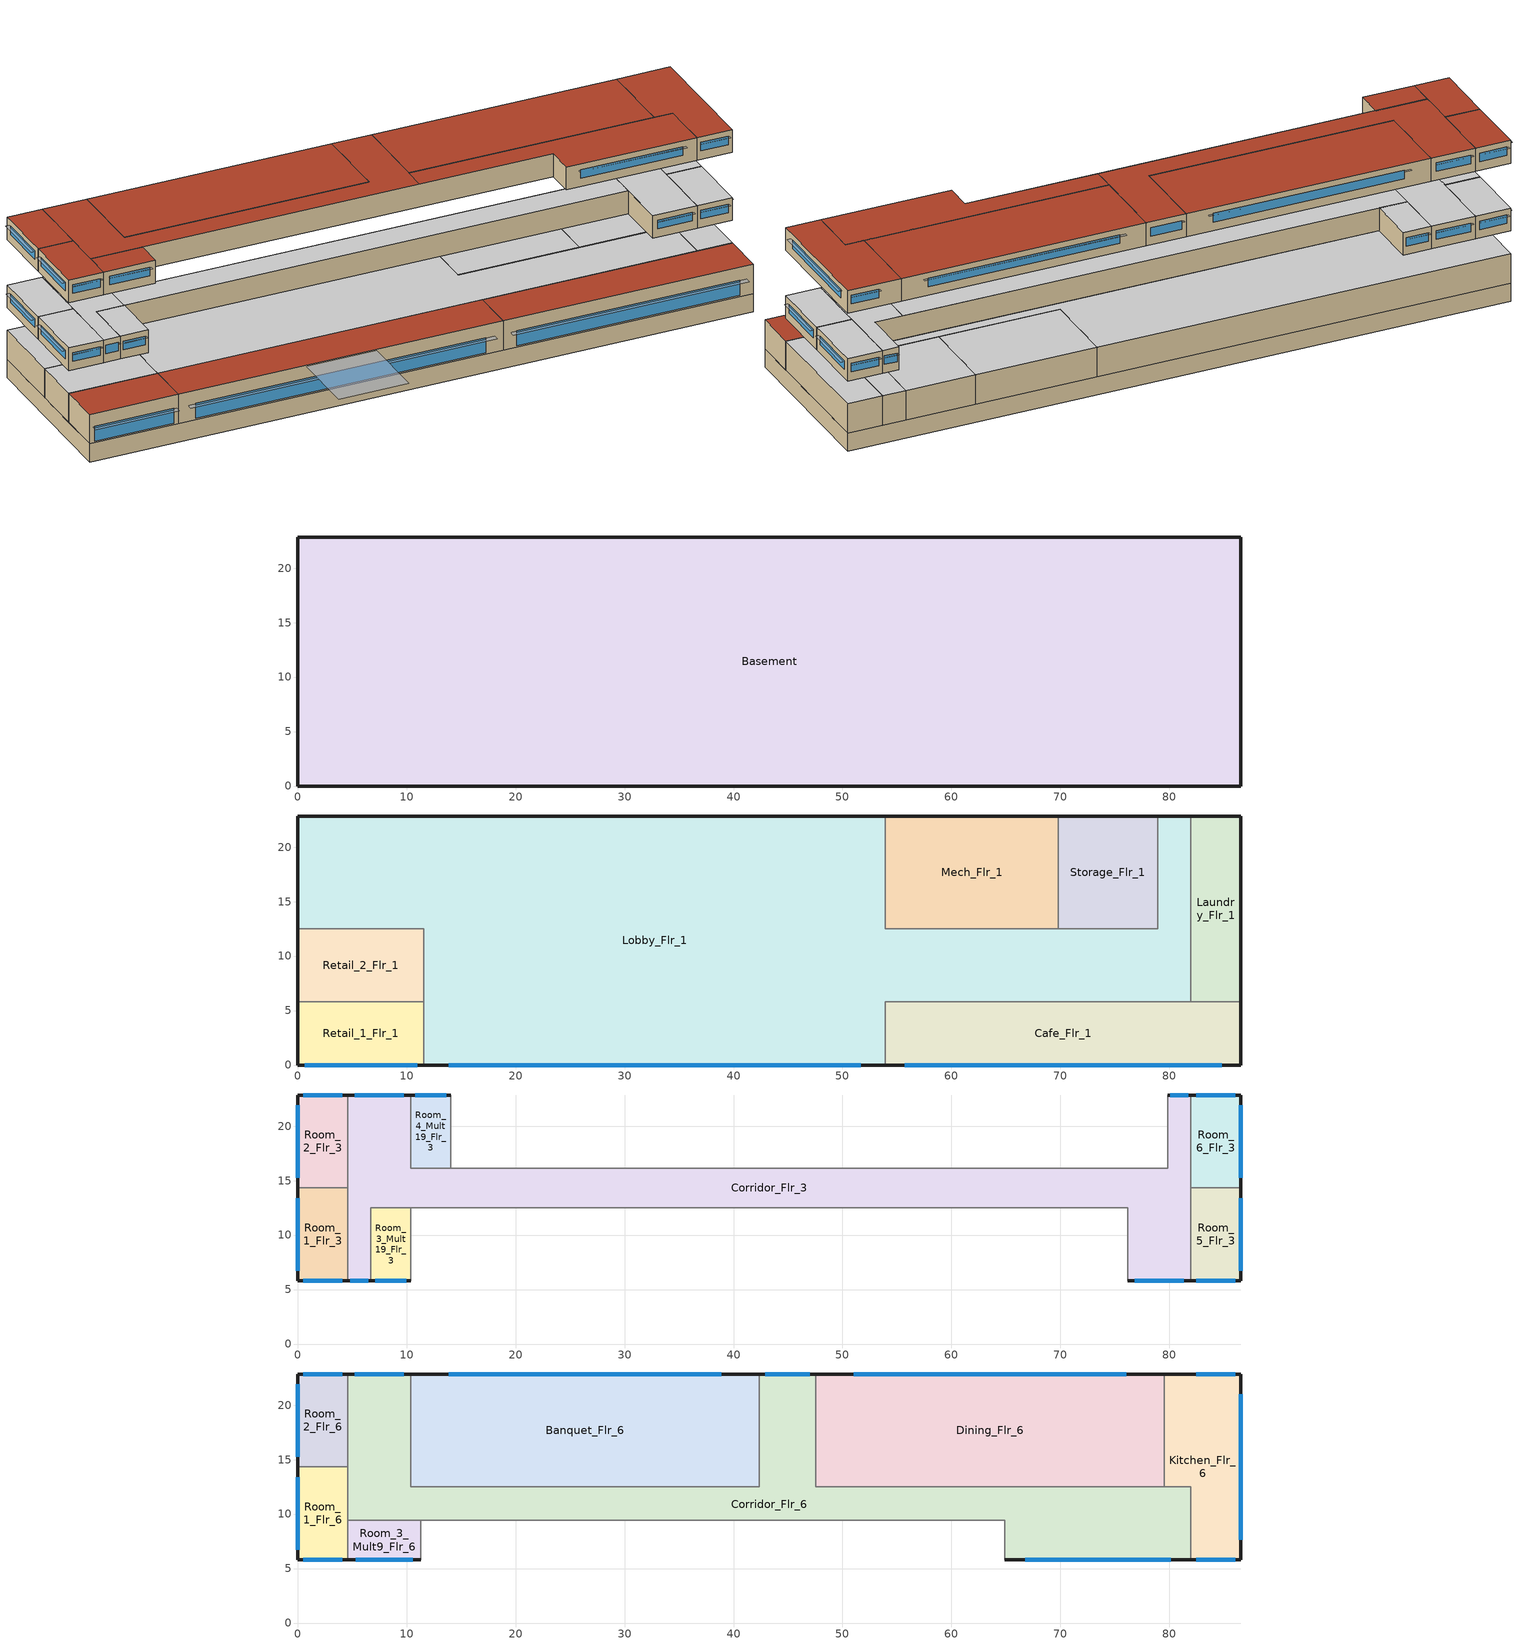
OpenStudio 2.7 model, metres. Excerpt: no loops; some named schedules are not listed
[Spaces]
Basement
 floor ground: 86.56,22.86 86.56,0 0,0 0,22.86 z-2.44
 wall ground: 86.56,22.86 0,22.86 0,0 86.56,0 86.56,22.86 z-2.44:0
Retail_1_Flr_1
 floor to Basement: 11.58,5.79 11.58,0 0,0 0,5.79 z0
 wall outside: 0,5.79 0,0 11.58,0 z0:3.96
 wall to Retail_2_Flr_1: 11.58,5.79 0,5.79 z0:3.96
 wall to Lobby_Flr_1: 11.58,0 11.58,5.79 z0:3.96
 window (Window U-0.914351489335 and Window SHGC 0.628176416274): 0.62,0 10.96,0 z0.21:2.23
 roof outside: 11.58,0 11.58,5.79 0,5.79 0,0 z3.96
Lobby_Flr_1
 floor to Basement: 81.99,22.86 81.99,5.79 53.95,5.79 53.95,12.5 78.94,12.5 78.94,22.86 z0; 53.95,22.86 53.95,0 11.58,0 11.58,12.5 0,12.5 0,22.86 z0
 wall outside: 81.99,22.86 78.94,22.86 / 53.95,22.86 0,22.86 0,12.5 / 11.58,0 53.95,0 z0:3.96
 wall to Storage_Flr_1: 78.94,22.86 78.94,12.5 69.8,12.5 z0:3.96
 wall to Cafe_Flr_1: 53.95,0 53.95,5.79 81.99,5.79 z0:3.96
 wall to Retail_2_Flr_1: 0,12.5 11.58,12.5 11.58,5.79 z0:3.96
 wall to Mech_Flr_1: 69.8,12.5 53.95,12.5 53.95,22.86 z0:3.96
 wall to Laundry_Flr_1: 81.99,5.79 81.99,22.86 z0:3.96
 window (Window U-0.914351489335 and Window SHGC 0.628176416274): 13.87,0 51.67,0 z0.21:2.23
 ceiling adiabatic (Floor Adiabatic construction): 81.99,5.79 81.99,22.86 78.94,22.86 78.94,12.5 53.95,12.5 53.95,22.86 0,22.86 0,12.5 11.58,12.5 11.58,5.79 z3.96
 roof outside: 53.95,0 53.95,5.79 11.58,5.79 11.58,0 z3.96
Cafe_Flr_1
 floor to Basement: 86.56,5.79 86.56,0 53.95,0 53.95,5.79 z0
 wall outside: 53.95,0 86.56,0 86.56,5.79 z0:3.96
 wall to Laundry_Flr_1: 86.56,5.79 81.99,5.79 z0:3.96
 window (Window U-0.914351489335 and Window SHGC 0.628176416274): 55.71,0 84.8,0 z0.21:2.23
 roof outside: 86.56,0 86.56,5.79 53.95,5.79 53.95,0 z3.96
Mech_Flr_1
 floor to Basement: 69.8,22.86 69.8,12.5 53.95,12.5 53.95,22.86 z0
 wall outside: 69.8,22.86 53.95,22.86 z0:3.96
 wall to Storage_Flr_1: 69.8,12.5 69.8,22.86 z0:3.96
 ceiling adiabatic (Floor Adiabatic construction): 69.8,12.5 69.8,22.86 53.95,22.86 53.95,12.5 z3.96
Storage_Flr_1
 floor to Basement: 78.94,22.86 78.94,12.5 69.8,12.5 69.8,22.86 z0
 wall outside: 78.94,22.86 69.8,22.86 z0:3.96
 ceiling adiabatic (Floor Adiabatic construction): 78.94,12.5 78.94,22.86 69.8,22.86 69.8,12.5 z3.96
Retail_2_Flr_1
 floor to Basement: 11.58,12.5 11.58,5.79 0,5.79 0,12.5 z0
 wall outside: 0,12.5 0,5.79 z0:3.96
 ceiling adiabatic (Floor Adiabatic construction): 11.58,5.79 11.58,12.5 0,12.5 0,5.79 z3.96
Laundry_Flr_1
 floor to Basement: 86.56,22.86 86.56,5.79 81.99,5.79 81.99,22.86 z0
 wall outside: 86.56,5.79 86.56,22.86 81.99,22.86 z0:3.96
 ceiling adiabatic (Floor Adiabatic construction): 86.56,5.79 86.56,22.86 81.99,22.86 81.99,5.79 z3.96
Room_4_Mult19_Flr_3
 floor adiabatic (Floor Adiabatic construction): 14.02,22.86 14.02,16.15 10.36,16.15 10.36,22.86 z7.01
 wall outside: 14.02,22.86 10.36,22.86 z7.01:10.06
 wall adiabatic (Wall Adiabatic construction): 10.36,22.86 10.36,16.15 14.02,16.15 14.02,22.86 z7.01:10.06
 window (Window U-0.914351489335 and Window SHGC 0.628176416274): 13.62,22.86 10.76,22.86 z8.15:9.3
 ceiling adiabatic (Floor Adiabatic construction): 14.02,16.15 14.02,22.86 10.36,22.86 10.36,16.15 z10.06
Room_2_Flr_3
 floor adiabatic (Floor Adiabatic construction): 4.57,22.86 4.57,14.33 0,14.33 0,22.86 z7.01
 wall outside: 4.57,22.86 0,22.86 0,14.33 z7.01:10.06
 wall to Room_1_Flr_3: 0,14.33 4.57,14.33 z7.01:10.06
 wall to Corridor_Flr_3: 4.57,14.33 4.57,22.86 z7.01:10.06
 window (Window U-0.914351489335 and Window SHGC 0.628176416274): 0,21.92 0,15.26 / 4.07,22.86 0.5,22.86 z8.15:9.3
 ceiling adiabatic (Floor Adiabatic construction): 4.57,14.33 4.57,22.86 0,22.86 0,14.33 z10.06
Corridor_Flr_3
 floor adiabatic (Floor Adiabatic construction): 81.99,22.86 81.99,5.79 76.2,5.79 76.2,16.15 79.86,16.15 79.86,22.86 z7.01; 10.36,22.86 10.36,12.5 6.71,12.5 6.71,5.79 4.57,5.79 4.57,22.86 z7.01; 76.2,16.15 76.2,12.5 10.36,12.5 10.36,16.15 z7.01
 wall outside: 4.57,5.79 6.71,5.79 / 81.99,22.86 79.86,22.86 / 76.2,5.79 81.99,5.79 / 10.36,22.86 4.57,22.86 z7.01:10.06
 wall adiabatic (Wall Adiabatic construction): 79.86,22.86 79.86,16.15 10.36,16.15 10.36,22.86 / 6.71,5.79 6.71,12.5 76.2,12.5 76.2,5.79 z7.01:10.06
 wall to Room_1_Flr_3: 4.57,14.33 4.57,5.79 z7.01:10.06
 wall to Room_5_Flr_3: 81.99,5.79 81.99,14.33 z7.01:10.06
 wall to Room_6_Flr_3: 81.99,14.33 81.99,22.86 z7.01:10.06
 window (Window U-0.914351489335 and Window SHGC 0.628176416274): 4.81,5.79 6.47,5.79 / 76.84,5.79 81.36,5.79 / 9.73,22.86 5.21,22.86 / 81.76,22.86 80.09,22.86 z8.15:9.3
 ceiling adiabatic (Floor Adiabatic construction): 6.71,5.79 6.71,12.5 10.36,12.5 10.36,22.86 4.57,22.86 4.57,5.79 z10.06; 81.99,5.79 81.99,22.86 79.86,22.86 79.86,16.15 76.2,16.15 76.2,5.79 z10.06; 76.2,12.5 76.2,16.15 10.36,16.15 10.36,12.5 z10.06
Room_3_Mult19_Flr_3
 floor adiabatic (Floor Adiabatic construction): 10.36,12.5 10.36,5.79 6.71,5.79 6.71,12.5 z7.01
 wall outside: 6.71,5.79 10.36,5.79 z7.01:10.06
 wall adiabatic (Wall Adiabatic construction): 10.36,5.79 10.36,12.5 6.71,12.5 6.71,5.79 z7.01:10.06
 window (Window U-0.914351489335 and Window SHGC 0.628176416274): 7.11,5.79 9.96,5.79 z8.15:9.3
 ceiling adiabatic (Floor Adiabatic construction): 10.36,5.79 10.36,12.5 6.71,12.5 6.71,5.79 z10.06
Room_6_Flr_3
 floor adiabatic (Floor Adiabatic construction): 86.56,22.86 86.56,14.33 81.99,14.33 81.99,22.86 z7.01
 wall outside: 86.56,14.33 86.56,22.86 81.99,22.86 z7.01:10.06
 wall to Room_5_Flr_3: 81.99,14.33 86.56,14.33 z7.01:10.06
 window (Window U-0.914351489335 and Window SHGC 0.628176416274): 86.06,22.86 82.49,22.86 / 86.56,15.26 86.56,21.92 z8.15:9.3
 ceiling adiabatic (Floor Adiabatic construction): 86.56,14.33 86.56,22.86 81.99,22.86 81.99,14.33 z10.06
Room_5_Flr_3
 floor adiabatic (Floor Adiabatic construction): 86.56,14.33 86.56,5.79 81.99,5.79 81.99,14.33 z7.01
 wall outside: 81.99,5.79 86.56,5.79 86.56,14.33 z7.01:10.06
 window (Window U-0.914351489335 and Window SHGC 0.628176416274): 86.56,6.73 86.56,13.39 / 82.49,5.79 86.06,5.79 z8.15:9.3
 ceiling adiabatic (Floor Adiabatic construction): 86.56,5.79 86.56,14.33 81.99,14.33 81.99,5.79 z10.06
Room_1_Flr_3
 floor adiabatic (Floor Adiabatic construction): 4.57,14.33 4.57,5.79 0,5.79 0,14.33 z7.01
 wall outside: 0,14.33 0,5.79 4.57,5.79 z7.01:10.06
 window (Window U-0.914351489335 and Window SHGC 0.628176416274): 0,13.39 0,6.73 / 0.5,5.79 4.07,5.79 z8.15:9.3
 ceiling adiabatic (Floor Adiabatic construction): 4.57,5.79 4.57,14.33 0,14.33 0,5.79 z10.06
Room_2_Flr_6
 floor adiabatic (Floor Adiabatic construction): 4.57,22.86 4.57,14.33 0,14.33 0,22.86 z16.15
 wall outside: 4.57,22.86 0,22.86 0,14.33 z16.15:19.2
 wall adiabatic (Wall Adiabatic construction): 4.57,14.33 4.57,22.86 z16.15:19.2
 wall to Room_1_Flr_6: 0,14.33 4.57,14.33 z16.15:19.2
 window (Window U-0.914351489335 and Window SHGC 0.628176416274): 4.07,22.86 0.5,22.86 / 0,21.92 0,15.26 z17.3:18.45
 roof outside: 4.57,14.33 4.57,22.86 0,22.86 0,14.33 z19.2
Kitchen_Flr_6
 floor adiabatic (Floor Adiabatic construction): 86.56,22.86 86.56,5.79 81.99,5.79 81.99,12.5 79.55,12.5 79.55,22.86 z16.15
 wall outside: 81.99,5.79 86.56,5.79 86.56,22.86 79.55,22.86 z16.15:19.2
 wall to Dining_Flr_6: 79.55,22.86 79.55,12.5 z16.15:19.2
 wall to Corridor_Flr_6: 81.99,12.5 81.99,5.79 z16.15:19.2
 wall adiabatic (Wall Adiabatic construction): 79.55,12.5 81.99,12.5 z16.15:19.2
 window (Window U-0.914351489335 and Window SHGC 0.628176416274): 86.06,22.86 82.49,22.86 / 86.56,7.66 86.56,20.99 / 82.49,5.79 86.06,5.79 z17.3:18.45
 roof outside: 86.56,5.79 86.56,22.86 79.55,22.86 79.55,12.5 81.99,12.5 81.99,5.79 z19.2
Corridor_Flr_6
 floor adiabatic (Floor Adiabatic construction): 47.55,22.86 47.55,12.5 81.99,12.5 81.99,5.79 64.92,5.79 64.92,9.45 4.57,9.45 4.57,22.86 10.36,22.86 10.36,12.5 42.37,12.5 42.37,22.86 z16.15
 wall outside: 64.92,5.79 81.99,5.79 / 47.55,22.86 42.37,22.86 / 10.36,22.86 4.57,22.86 z16.15:19.2
 wall to Dining_Flr_6: 47.55,12.5 47.55,22.86 z16.15:19.2
 wall adiabatic (Wall Adiabatic construction): 4.57,22.86 4.57,9.45 64.92,9.45 64.92,5.79 / 81.99,12.5 47.55,12.5 z16.15:19.2
 wall to Banquet_Flr_6: 42.37,22.86 42.37,12.5 10.36,12.5 10.36,22.86 z16.15:19.2
 window (Window U-0.914351489335 and Window SHGC 0.628176416274): 66.79,5.79 80.12,5.79 / 46.98,22.86 42.94,22.86 / 9.73,22.86 5.21,22.86 z17.3:18.45
 roof outside: 47.55,9.45 47.55,22.86 42.37,22.86 42.37,12.5 10.36,12.5 10.36,22.86 4.57,22.86 4.57,9.45 z19.2; 81.99,5.79 81.99,12.5 47.55,12.5 47.55,9.45 64.92,9.45 64.92,5.79 z19.2
Banquet_Flr_6
 floor adiabatic (Floor Adiabatic construction): 42.37,22.86 42.37,12.5 10.36,12.5 10.36,22.86 z16.15
 wall outside: 42.37,22.86 10.36,22.86 z16.15:19.2
 window (Window U-0.914351489335 and Window SHGC 0.628176416274): 38.86,22.86 13.87,22.86 z17.3:18.45
 roof outside: 42.37,12.5 42.37,22.86 10.36,22.86 10.36,12.5 z19.2
Dining_Flr_6
 floor adiabatic (Floor Adiabatic construction): 79.55,22.86 79.55,12.5 47.55,12.5 47.55,22.86 z16.15
 wall outside: 79.55,22.86 47.55,22.86 z16.15:19.2
 wall adiabatic (Wall Adiabatic construction): 47.55,12.5 79.55,12.5 z16.15:19.2
 window (Window U-0.914351489335 and Window SHGC 0.628176416274): 76.04,22.86 51.06,22.86 z17.3:18.45
 roof outside: 79.55,12.5 79.55,22.86 47.55,22.86 47.55,12.5 z19.2
Room_3_Mult9_Flr_6
 floor adiabatic (Floor Adiabatic construction): 11.28,9.45 11.28,5.79 4.57,5.79 4.57,9.45 z16.15
 wall outside: 4.57,5.79 11.28,5.79 z16.15:19.2
 wall adiabatic (Wall Adiabatic construction): 11.28,5.79 11.28,9.45 4.57,9.45 4.57,5.79 z16.15:19.2
 window (Window U-0.914351489335 and Window SHGC 0.628176416274): 5.31,5.79 10.54,5.79 z17.3:18.45
 roof outside: 11.28,5.79 11.28,9.45 4.57,9.45 4.57,5.79 z19.2
Room_1_Flr_6
 floor adiabatic (Floor Adiabatic construction): 4.57,14.33 4.57,5.79 0,5.79 0,14.33 z16.15
 wall outside: 0,14.33 0,5.79 4.57,5.79 z16.15:19.2
 wall adiabatic (Wall Adiabatic construction): 4.57,5.79 4.57,14.33 z16.15:19.2
 window (Window U-0.914351489335 and Window SHGC 0.628176416274): 0.5,5.79 4.07,5.79 / 0,13.39 0,6.73 z17.3:18.45
 roof outside: 4.57,5.79 4.57,14.33 0,14.33 0,5.79 z19.2
shading: 37.34,-9.14 37.34,0 28.19,0 28.19,-9.14 z3.96; 10.68,22.86 13.7,22.86 13.7,23.37 10.68,23.37 z9.33; 0,6.54 0,13.58 -0.51,13.58 -0.51,6.54 z18.48; 0.4,22.86 4.17,22.86 4.17,23.37 0.4,23.37 z9.33; 86.16,5.79 82.39,5.79 82.39,5.28 86.16,5.28 z18.48; 82.39,22.86 86.16,22.86 86.16,23.37 82.39,23.37 z9.33; 11.25,0 0.33,0 0.33,-0.89 11.25,-0.89 z2.29; 0,6.54 0,13.58 -0.51,13.58 -0.51,6.54 z9.33; 80.04,22.86 81.81,22.86 81.81,23.37 80.04,23.37 z9.33; 85.63,0 54.88,0 54.88,-0.89 85.63,-0.89 z2.29; 5.08,22.86 9.86,22.86 9.86,23.37 5.08,23.37 z9.33; 6.52,5.79 4.76,5.79 4.76,5.28 6.52,5.28 z9.33; 0,15.07 0,22.11 -0.51,22.11 -0.51,15.07 z9.33; 81.48,5.79 76.71,5.79 76.71,5.28 81.48,5.28 z9.33; 86.16,5.79 82.39,5.79 82.39,5.28 86.16,5.28 z9.33; 13.16,22.86 39.57,22.86 39.57,23.37 13.16,23.37 z18.48; 0.4,22.86 4.17,22.86 4.17,23.37 0.4,23.37 z18.48; 86.56,22.11 86.56,15.07 87.07,15.07 87.07,22.11 z9.33; 86.56,13.58 86.56,6.54 87.07,6.54 87.07,13.58 z9.33; 82.39,22.86 86.16,22.86 86.16,23.37 82.39,23.37 z18.48; 0,15.07 0,22.11 -0.51,22.11 -0.51,15.07 z18.48; 4.17,5.79 0.4,5.79 0.4,5.28 4.17,5.28 z9.33; 10.69,5.79 5.16,5.79 5.16,5.28 10.69,5.28 z18.48; 42.82,22.86 47.09,22.86 47.09,23.37 42.82,23.37 z18.48; 52.74,0 12.79,0 12.79,-0.89 52.74,-0.89 z2.29; 10.04,5.79 7.03,5.79 7.03,5.28 10.04,5.28 z9.33; 80.5,5.79 66.42,5.79 66.42,5.28 80.5,5.28 z18.48; 5.08,22.86 9.86,22.86 9.86,23.37 5.08,23.37 z18.48; 86.56,21.37 86.56,7.29 87.07,7.29 87.07,21.37 z18.48; 4.17,5.79 0.4,5.79 0.4,5.28 4.17,5.28 z18.48; 50.35,22.86 76.75,22.86 76.75,23.37 50.35,23.37 z18.48
[Site]
Miami Intl Ap_FL_USA: Latitude {deg}=25.82; Longitude {deg}=-80.3; Time Zone {hr}=-5; Elevation {m}=11; Terrain=City
[Building]
DOE Ref 1980-2004-LargeHotel-ASHRAE 169-2006-1A created: 2017-12-25 16:13:06 -0700: North Axis {deg}=0; Default Construction Set=DOE Ref 1980-2004 - LrgHotel - ASHRAE 169-2006-1A adj ext wall insulation adj roof insulation adj ext wall insulation adj roof insulation; Standards Building Type=LargeHotel
[Site:GroundTemperature:BuildingSurface]
22.509, 22.645, 22.781, 22.956, 23.052, 23.08, 23.116, 23.108, 23.133, 23.139, 23.077, 22.913
[Site:WaterMainsTemperature]
Calculation Method=Correlation; Annual Average Outdoor Air Temperature {C}=24.4917; Maximum Difference In Monthly Average Outdoor Air Temperatures {deltaC}=8.7
[SizingPeriod:DesignDay] Barometric Pressure {Pa}=101193; Sky Clearness=0; Rain Indicator=0; Snow Indicator=0; Day of Month=21; Daylight Saving Time Indicator=0; Humidity Indicating Type=Wetbulb; Dry-Bulb Temperature Range Modifier Type=DefaultMultipliers
Name | Maximum Dry-Bulb Temperature {C} | Daily Dry-Bulb Temperature Range {deltaC} | Humidity Indicating Conditions at Maximum Dry-Bulb | Wind Speed {m/s} | Wind Direction {deg} | Month | Day Type | Solar Model Indicator | ASHRAE Taub | ASHRAE Taud
Miami Intl Ap Ann Clg .4% Condns DB=>MWB | 33.2 | 6.7 | 25.3 | 4.5 | 140 | 7 | SummerDesignDay | ASHRAETau | 0.528 | 1.905
Miami Intl Ap Ann Htg 99.6% Condns DB | 8.7 | 0 | 8.7 | 3.8 | 340 | 1 | WinterDesignDay | ASHRAEClearSky
[ClimateZones]
Climate Zone Value 1=1A; Climate Zone Institution Name 2=CEC; Climate Zone Document Name 2=California Climate Zone Descriptions; Climate Zone Document Year 2=1995
[Material:NoMass] Thermal Absorptance=0.9; Solar Absorptance=0.7
Name | Roughness | Thermal Resistance {m2-K/W} | Visible Absorptance
CP02 CARPET PAD | VeryRough | 0.21648 | 0.8
Nonres_Floor_Insulation | MediumSmooth | 2.88292 | 0.7
Typical Insulation R-12.4 | Smooth | 2.18311 | 0.7
Typical Carpet Pad | Smooth | 0.21648 | 0.8
Typical Insulation | Smooth | 0.0282222 | 0.7
Typical Insulation R-12.4_R-value 18.87975939 (ft^2*h*R/Btu)_R-value 16.1441147937 (ft^2*h*R/Btu) | Smooth | 2.84314 | 0.7
Typical Insulation R-12.4_R-value 31.14318415 (ft^2*h*R/Btu)_R-value 22.2917404567 (ft^2*h*R/Btu) | Smooth | 3.9258 | 0.7
[Material]
Name | Roughness | Thickness {m} | Conductivity {W/m-K} | Density {kg/m3} | Specific Heat {J/kg-K} | Thermal Absorptance | Solar Absorptance | Visible Absorptance
100mm Normalweight concrete floor | MediumSmooth | 0.1016 | 2.31 | 2322 | 832
G01 13mm gypsum board | Smooth | 0.0127 | 0.16 | 800 | 1090 | 0.9 | 0.7 | 0.5
4 in. Normalweight Concrete Floor | MediumRough | 0.1016 | 2.31 | 2322 | 832 | 0.9 | 0.7 | 0.7
1IN Stucco | Smooth | 0.0253 | 0.6918 | 1858 | 837 | 0.9 | 0.7 | 0.92
8IN CONCRETE HW RefBldg | Rough | 0.2032 | 1.311 | 2240 | 836.8 | 0.9 | 0.7 | 0.7
1/2IN Gypsum | Smooth | 0.0127 | 0.16 | 784.9 | 830 | 0.9 | 0.4 | 0.4
Roof Membrane | VeryRough | 0.0095 | 0.16 | 1121.29 | 1460 | 0.9 | 0.77 | 0.7
Metal Roof Surface; F08 Metal surface | Smooth | 0.0008 | 45.28 | 7824 | 500 | 0.9 | 0.7 | 0.7
HW CONCRETE | Rough | 0.1016 | 1.31125 | 2240 | 837.36 | 0.9 | 0.7 | 0.7
8 in. Concrete Block Basement Wall | MediumRough | 0.2032 | 1.326 | 1842 | 912 | 0.9 | 0.7 | 0.7
G05 25mm wood | MediumSmooth | 0.0254 | 0.15 | 608 | 1630 | 0.9 | 0.5 | 0.5
Std Wood 6inch | MediumSmooth | 0.15 | 0.12 | 540 | 1210 | 0.9 | 0.7 | 0.7
[Construction]
Floor Adiabatic construction: CP02 CARPET PAD, 100mm Normalweight concrete floor, Nonres_Floor_Insulation
Wall Adiabatic construction; Typical Interior Wall: G01 13mm gypsum board, G01 13mm gypsum board
Typical Insulated Exterior Mass Floor: Typical Insulation R-12.4, 4 in. Normalweight Concrete Floor, Typical Carpet Pad
Typical Interior Floor: 100mm Normalweight concrete floor, CP02 CARPET PAD
Typical Interior Ceiling: CP02 CARPET PAD, 100mm Normalweight concrete floor
ext-slab-mass: HW CONCRETE, CP02 CARPET PAD
Typical Insulated Basement Mass Wall: 8 in. Concrete Block Basement Wall
U 1.22 SHGC 0.25 Simple Glazing Window: U 1.22 SHGC 0.25 Simple Glazing
Typical Insulated Metal Door: F08 Metal surface, Typical Insulation
Typical Overhead Door: Typical Insulation
Typical Interior Window: Clear 3mm
Typical Interior Door; Typical Interior Partition: G05 25mm wood
InteriorFurnishings: Std Wood 6inch
Typical Insulated Exterior Mass Wall adj ext wall insulation adj ext wall insulation: 1IN Stucco, 8IN CONCRETE HW RefBldg, Typical Insulation R-12.4_R-value 18.87975939 (ft^2*h*R/Btu)_R-value 16.1441147937 (ft^2*h*R/Btu), 1/2IN Gypsum
Typical IEAD Roof R-13.51 adj roof insulation adj roof insulation: Roof Membrane, Typical Insulation R-12.4_R-value 31.14318415 (ft^2*h*R/Btu)_R-value 22.2917404567 (ft^2*h*R/Btu), Metal Roof Surface
Window U-0.914351489335 and Window SHGC 0.628176416274: Simple Glazing Material U-0.914351489335 and SHGC 0.628176416274
[DefaultConstructionSet] Interior Partition Construction=Typical Interior Partition
Name | Default Exterior Surface Constructions | Default Interior Surface Constructions | Default Ground Contact Surface Constructions | Default Exterior SubSurface Constructions | Default Interior SubSurface Constructions
DOE Ref 1980-2004 - LrgHotel - GuestRoom - ASHRAE 169-2006-1A adj ext wall insulation adj roof insulation adj ext wall insulation adj roof insulation | Default Surface Constructions 4 adj ext wall insulation adj roof insulation adj ext wall insulation adj roof insulation | Default Surface Constructions 5 | Default Surface Constructions 6 | Default Sub Surface Constructions 3 | Default Sub Surface Constructions 4
DOE Ref 1980-2004 - LrgHotel - ASHRAE 169-2006-1A adj ext wall insulation adj roof insulation adj ext wall insulation adj roof insulation | Default Surface Constructions 1 adj ext wall insulation adj roof insulation adj ext wall insulation adj roof insulation | Default Surface Constructions 2 | Default Surface Constructions 3 | Default Sub Surface Constructions 1 | Default Sub Surface Constructions 2
[DefaultSurfaceConstructions]
Name | Floor Construction | Wall Construction | Roof Ceiling Construction
Default Surface Constructions 2; Default Surface Constructions 5 | Typical Interior Floor | Typical Interior Wall | Typical Interior Ceiling
Default Surface Constructions 3; Default Surface Constructions 6 | ext-slab-mass | Typical Insulated Basement Mass Wall
Default Surface Constructions 4 adj ext wall insulation adj roof insulation adj ext wall insulation adj roof insulation; Default Surface Constructions 1 adj ext wall insulation adj roof insulation adj ext wall insulation adj roof insulation | Typical Insulated Exterior Mass Floor | Typical Insulated Exterior Mass Wall adj ext wall insulation adj ext wall insulation | Typical IEAD Roof R-13.51 adj roof insulation adj roof insulation
[DefaultSubSurfaceConstructions]
Name | Fixed Window Construction | Operable Window Construction | Door Construction | Overhead Door Construction | Tubular Daylight Dome Construction | Tubular Daylight Diffuser Construction
Default Sub Surface Constructions 1; Default Sub Surface Constructions 3 | U 1.22 SHGC 0.25 Simple Glazing Window | U 1.22 SHGC 0.25 Simple Glazing Window | Typical Insulated Metal Door | Typical Overhead Door | Typical Interior Window | Typical Interior Window
Default Sub Surface Constructions 2; Default Sub Surface Constructions 4 | Typical Interior Window | Typical Interior Window | Typical Interior Door
[WindowMaterial:SimpleGlazingSystem]
Name | U-Factor {W/m2-K} | Solar Heat Gain Coefficient | Visible Transmittance
U 1.22 SHGC 0.25 Simple Glazing | 6.92748 | 0.25 | 0.11
Simple Glazing Material U-0.914351489335 and SHGC 0.628176416274 | 5.19193 | 0.628176
[WindowMaterial:Glazing]
Clear 3mm: Optical Data Type=SpectralAverage; Thickness {m}=0.003; Solar Transmittance at Normal Incidence=0.837; Front Side Solar Reflectance at Normal Incidence=0.075; Back Side Solar Reflectance at Normal Incidence=0.075; Visible Transmittance at Normal Incidence=0.898; Front Side Visible Reflectance at Normal Incidence=0.081; Back Side Visible Reflectance at Normal Incidence=0.081; Infrared Transmittance at Normal Incidence=0; Front Side Infrared Hemispherical Emissivity=0.84; Back Side Infrared Hemispherical Emissivity=0.84; Conductivity {W/m-K}=0.9; Dirt Correction Factor for Solar and Visible Transmittance=1; Solar Diffusing=No
[Space] Part of Total Floor Area=Yes
Name | Space Type | Building Story | Thermal Zone
Room_4_Mult19_Flr_3 | LargeHotel GuestRoom2 | Building Story 3 | Room_4_Mult19_Flr_3 ZN
Room_6_Flr_3 | LargeHotel GuestRoom | Building Story 3 | Room_6_Flr_3 ZN
Retail_1_Flr_1 | LargeHotel Retail | Building Story 2 | Retail_1_Flr_1 ZN
Room_3_Mult19_Flr_3 | LargeHotel GuestRoom2 | Building Story 3 | Room_3_Mult19_Flr_3 ZN
Lobby_Flr_1 | LargeHotel Lobby | Building Story 2 | Lobby_Flr_1 ZN
Room_2_Flr_6 | LargeHotel GuestRoom3 | Building Story 4 | Room_2_Flr_6 ZN
Kitchen_Flr_6 | LargeHotel Kitchen | Building Story 4 | Kitchen_Flr_6 ZN
Corridor_Flr_6 | LargeHotel Corridor | Building Story 4 | Corridor_Flr_6 ZN
Room_1_Flr_3 | LargeHotel GuestRoom | Building Story 3 | Room_1_Flr_3 ZN
Banquet_Flr_6 | LargeHotel Banquet | Building Story 4 | Banquet_Flr_6 ZN
Room_2_Flr_3 | LargeHotel GuestRoom | Building Story 3 | Room_2_Flr_3 ZN
Cafe_Flr_1 | LargeHotel Cafe | Building Story 2 | Cafe_Flr_1 ZN
Mech_Flr_1 | LargeHotel Mechanical | Building Story 2 | Mech_Flr_1 ZN
Storage_Flr_1 | LargeHotel Storage | Building Story 2 | Storage_Flr_1 ZN
Retail_2_Flr_1 | LargeHotel Retail2 | Building Story 2 | Retail_2_Flr_1 ZN
Corridor_Flr_3 | LargeHotel Corridor2 | Building Story 3 | Corridor_Flr_3 ZN
Dining_Flr_6 | LargeHotel Banquet | Building Story 4 | Dining_Flr_6 ZN
Laundry_Flr_1 | LargeHotel Laundry | Building Story 2 | Laundry_Flr_1 ZN
Room_3_Mult9_Flr_6 | LargeHotel GuestRoom4 | Building Story 4 | Room_3_Mult9_Flr_6 ZN
Basement | LargeHotel Basement | Building Story 1 | Basement ZN
Room_1_Flr_6 | LargeHotel GuestRoom3 | Building Story 4 | Room_1_Flr_6 ZN
Room_5_Flr_3 | LargeHotel GuestRoom | Building Story 3 | Room_5_Flr_3 ZN
[SpaceType] Standards Building Type=LargeHotel
Name | Default Schedule Set | Design Specification Outdoor Air Object | Standards Space Type | Default Construction Set
LargeHotel Banquet | LargeHotel Banquet Schedule Set | LargeHotel Banquet Ventilation (18.6378718975 ft3/min-person | Banquet
LargeHotel Basement | LargeHotel Basement Schedule Set | LargeHotel Basement Ventilation (18.6378718975 ft3/min-person | Basement
LargeHotel Cafe | LargeHotel Cafe Schedule Set | LargeHotel Cafe Ventilation (18.6378718975 ft3/min-person | Cafe
LargeHotel Corridor | LargeHotel Corridor Schedule Set | LargeHotel Corridor Ventilation (18.6378718975 ft3/min-person | Corridor
LargeHotel Corridor2 | LargeHotel Corridor2 Schedule Set | LargeHotel Corridor2 Ventilation (18.6378718975 ft3/min-person | Corridor2
LargeHotel GuestRoom | LargeHotel GuestRoom Schedule Set | LargeHotel GuestRoom Ventilation (18.6378718975 ft3/min-person | GuestRoom | DOE Ref 1980-2004 - LrgHotel - GuestRoom - ASHRAE 169-2006-1A adj ext wall insulation adj roof insulation adj ext wall insulation adj roof insulation
LargeHotel GuestRoom2 | LargeHotel GuestRoom2 Schedule Set | LargeHotel GuestRoom2 Ventilation (18.6378718975 ft3/min-person | GuestRoom2
LargeHotel GuestRoom3 | LargeHotel GuestRoom3 Schedule Set | LargeHotel GuestRoom3 Ventilation (18.6378718975 ft3/min-person | GuestRoom3
LargeHotel GuestRoom4 | LargeHotel GuestRoom4 Schedule Set | LargeHotel GuestRoom4 Ventilation (18.6378718975 ft3/min-person | GuestRoom4
LargeHotel Kitchen | LargeHotel Kitchen Schedule Set | LargeHotel Kitchen Ventilation (18.6378718975 ft3/min-person | Kitchen
LargeHotel Laundry | LargeHotel Laundry Schedule Set | LargeHotel Laundry Ventilation (18.6378718975 ft3/min-person | Laundry
LargeHotel Lobby | LargeHotel Lobby Schedule Set | LargeHotel Lobby Ventilation (18.6378718975 ft3/min-person | Lobby
LargeHotel Mechanical | LargeHotel Mechanical Schedule Set | LargeHotel Mechanical Ventilation (18.6378718975 ft3/min-person | Mechanical
LargeHotel Retail | LargeHotel Retail Schedule Set | LargeHotel Retail Ventilation (18.6378718975 ft3/min-person | Retail
LargeHotel Retail2 | LargeHotel Retail2 Schedule Set | LargeHotel Retail2 Ventilation (18.6378718975 ft3/min-person | Retail2
LargeHotel Storage | LargeHotel Storage Schedule Set | LargeHotel Storage Ventilation (18.6378718975 ft3/min-person | Storage
[People:Definition] Number of People Calculation Method=People/Area; People per Space Floor Area {person/m2}=0.0430556; Fraction Radiant=0.3
LargeHotel Banquet People Definition; LargeHotel Basement People Definition; LargeHotel Cafe People Definition; LargeHotel Corridor People Definition; LargeHotel Corridor2 People Definition; LargeHotel GuestRoom People Definition; LargeHotel GuestRoom2 People Definition; LargeHotel GuestRoom3 People Definition; LargeHotel GuestRoom4 People Definition; LargeHotel Kitchen People Definition; LargeHotel Laundry People Definition; LargeHotel Lobby People Definition; LargeHotel Retail People Definition; LargeHotel Retail2 People Definition; LargeHotel Storage People Definition
[People] Work Efficiency Schedule=Work Efficiency Schedule; Clothing Insulation Schedule=Clothing Schedule; Air Velocity Schedule=Air Velocity Schedule
Name | People Definition | Space or SpaceType
LargeHotel Banquet People | LargeHotel Banquet People Definition | LargeHotel Banquet
LargeHotel Basement People | LargeHotel Basement People Definition | LargeHotel Basement
LargeHotel Cafe People | LargeHotel Cafe People Definition | LargeHotel Cafe
LargeHotel Corridor People | LargeHotel Corridor People Definition | LargeHotel Corridor
LargeHotel Corridor2 People | LargeHotel Corridor2 People Definition | LargeHotel Corridor2
LargeHotel GuestRoom People | LargeHotel GuestRoom People Definition | LargeHotel GuestRoom
LargeHotel GuestRoom2 People | LargeHotel GuestRoom2 People Definition | LargeHotel GuestRoom2
LargeHotel GuestRoom3 People | LargeHotel GuestRoom3 People Definition | LargeHotel GuestRoom3
LargeHotel GuestRoom4 People | LargeHotel GuestRoom4 People Definition | LargeHotel GuestRoom4
LargeHotel Kitchen People | LargeHotel Kitchen People Definition | LargeHotel Kitchen
LargeHotel Laundry People | LargeHotel Laundry People Definition | LargeHotel Laundry
LargeHotel Lobby People | LargeHotel Lobby People Definition | LargeHotel Lobby
LargeHotel Retail People | LargeHotel Retail People Definition | LargeHotel Retail
LargeHotel Retail2 People | LargeHotel Retail2 People Definition | LargeHotel Retail2
LargeHotel Storage People | LargeHotel Storage People Definition | LargeHotel Storage
[Lights:Definition] Design Level Calculation Method=Watts/Area; Watts per Space Floor Area {W/m2}=12.8053
12.8053373919 W/m^2 Lights Definition; 12.8053373919 W/m^2 Lights Definition 1; 12.8053373919 W/m^2 Lights Definition 2; 12.8053373919 W/m^2 Lights Definition 3; 12.8053373919 W/m^2 Lights Definition 4; 12.8053373919 W/m^2 Lights Definition 5; 12.8053373919 W/m^2 Lights Definition 6; 12.8053373919 W/m^2 Lights Definition 7; 12.8053373919 W/m^2 Lights Definition 8; 12.8053373919 W/m^2 Lights Definition 9; 12.8053373919 W/m^2 Lights Definition 10; 12.8053373919 W/m^2 Lights Definition 11; 12.8053373919 W/m^2 Lights Definition 12; 12.8053373919 W/m^2 Lights Definition 13; 12.8053373919 W/m^2 Lights Definition 14; 12.8053373919 W/m^2 Lights Definition 15
[Lights]
Name | Lights Definition | Space or SpaceType
LargeHotel Banquet Lights | 12.8053373919 W/m^2 Lights Definition 8 | LargeHotel Banquet
LargeHotel Basement Lights | 12.8053373919 W/m^2 Lights Definition 3 | LargeHotel Basement
LargeHotel Cafe Lights | 12.8053373919 W/m^2 Lights Definition 4 | LargeHotel Cafe
LargeHotel Corridor Lights | 12.8053373919 W/m^2 Lights Definition 5 | LargeHotel Corridor
LargeHotel Corridor2 Lights | 12.8053373919 W/m^2 Lights Definition 7 | LargeHotel Corridor2
LargeHotel GuestRoom Lights | 12.8053373919 W/m^2 Lights Definition 9 | LargeHotel GuestRoom
LargeHotel GuestRoom2 Lights | 12.8053373919 W/m^2 Lights Definition 12 | LargeHotel GuestRoom2
LargeHotel GuestRoom3 Lights | 12.8053373919 W/m^2 Lights Definition 13 | LargeHotel GuestRoom3
LargeHotel GuestRoom4 Lights | 12.8053373919 W/m^2 Lights Definition 15 | LargeHotel GuestRoom4
LargeHotel Kitchen Lights | 12.8053373919 W/m^2 Lights Definition 14 | LargeHotel Kitchen
LargeHotel Laundry Lights | 12.8053373919 W/m^2 Lights Definition 2 | LargeHotel Laundry
LargeHotel Lobby Lights | 12.8053373919 W/m^2 Lights Definition 6 | LargeHotel Lobby
LargeHotel Mechanical Lights | 12.8053373919 W/m^2 Lights Definition 1 | LargeHotel Mechanical
LargeHotel Retail Lights | 12.8053373919 W/m^2 Lights Definition 11 | LargeHotel Retail
LargeHotel Retail2 Lights | 12.8053373919 W/m^2 Lights Definition 10 | LargeHotel Retail2
LargeHotel Storage Lights | 12.8053373919 W/m^2 Lights Definition | LargeHotel Storage
[ElectricEquipment:Definition]
Name | Design Level Calculation Method | Watts per Space Floor Area {W/m2} | Fraction Radiant | Design Level {W} | Fraction Latent | Fraction Lost
LargeHotel Storage Elec Equip Definition - -54.3428302259 percent reduction; LargeHotel Mechanical Elec Equip Definition - -54.3428302259 percent reduction; LargeHotel Basement Elec Equip Definition - -54.3428302259 percent reduction; LargeHotel Cafe Elec Equip Definition - -54.3428302259 percent reduction; LargeHotel Lobby Elec Equip Definition - -54.3428302259 percent reduction; LargeHotel GuestRoom Elec Equip Definition - -54.3428302259 percent reduction; LargeHotel Retail2 Elec Equip Definition - -54.3428302259 percent reduction; LargeHotel Retail Elec Equip Definition - -54.3428302259 percent reduction; LargeHotel GuestRoom2 Elec Equip Definition - -54.3428302259 percent reduction; LargeHotel GuestRoom3 Elec Equip Definition - -54.3428302259 percent reduction; LargeHotel GuestRoom4 Elec Equip Definition - -54.3428302259 percent reduction | Watts/Area | 12.46 | 0.5
LargeHotel Laundry Elec Equip Definition - -54.3428302259 percent reduction | EquipmentLevel |  | 0.5 | 4810
Laundry_Flr_1 Electric Equipment Definition - -54.3428302259 percent reduction | EquipmentLevel |  | 0 | 87 | 0 | 1
LargeHotel Banquet Elec Equip Definition - -54.3428302259 percent reduction | EquipmentLevel |  | 0.5 | 22490
LargeHotel Kitchen Elec Equip Definition - -54.3428302259 percent reduction | EquipmentLevel |  | 0.5 | 52430 | 0.2 | 0.1
Kitchen_Flr_6 Electric Equipment Definition - -54.3428302259 percent reduction | EquipmentLevel |  | 0 | 689 | 0 | 1
[ElectricEquipment]
Name | Electric Equipment Definition | Space or SpaceType | Schedule
LargeHotel Banquet Elec Equip -54.3428302259 percent reduction | LargeHotel Banquet Elec Equip Definition - -54.3428302259 percent reduction | LargeHotel Banquet
LargeHotel Basement Elec Equip -54.3428302259 percent reduction | LargeHotel Basement Elec Equip Definition - -54.3428302259 percent reduction | LargeHotel Basement
LargeHotel Cafe Elec Equip -54.3428302259 percent reduction | LargeHotel Cafe Elec Equip Definition - -54.3428302259 percent reduction | LargeHotel Cafe
LargeHotel GuestRoom Elec Equip -54.3428302259 percent reduction | LargeHotel GuestRoom Elec Equip Definition - -54.3428302259 percent reduction | LargeHotel GuestRoom
LargeHotel GuestRoom2 Elec Equip -54.3428302259 percent reduction | LargeHotel GuestRoom2 Elec Equip Definition - -54.3428302259 percent reduction | LargeHotel GuestRoom2
LargeHotel GuestRoom3 Elec Equip -54.3428302259 percent reduction | LargeHotel GuestRoom3 Elec Equip Definition - -54.3428302259 percent reduction | LargeHotel GuestRoom3
LargeHotel GuestRoom4 Elec Equip -54.3428302259 percent reduction | LargeHotel GuestRoom4 Elec Equip Definition - -54.3428302259 percent reduction | LargeHotel GuestRoom4
LargeHotel Kitchen Elec Equip -54.3428302259 percent reduction | LargeHotel Kitchen Elec Equip Definition - -54.3428302259 percent reduction | LargeHotel Kitchen
LargeHotel Laundry Elec Equip -54.3428302259 percent reduction | LargeHotel Laundry Elec Equip Definition - -54.3428302259 percent reduction | LargeHotel Laundry
LargeHotel Lobby Elec Equip -54.3428302259 percent reduction | LargeHotel Lobby Elec Equip Definition - -54.3428302259 percent reduction | LargeHotel Lobby
LargeHotel Mechanical Elec Equip -54.3428302259 percent reduction | LargeHotel Mechanical Elec Equip Definition - -54.3428302259 percent reduction | LargeHotel Mechanical
LargeHotel Retail Elec Equip -54.3428302259 percent reduction | LargeHotel Retail Elec Equip Definition - -54.3428302259 percent reduction | LargeHotel Retail
LargeHotel Retail2 Elec Equip -54.3428302259 percent reduction | LargeHotel Retail2 Elec Equip Definition - -54.3428302259 percent reduction | LargeHotel Retail2
LargeHotel Storage Elec Equip -54.3428302259 percent reduction | LargeHotel Storage Elec Equip Definition - -54.3428302259 percent reduction | LargeHotel Storage
Kitchen_Flr_6 Exhaust Fan Equipment -54.3428302259 percent reduction | Kitchen_Flr_6 Electric Equipment Definition - -54.3428302259 percent reduction | LargeHotel Kitchen | HotelLarge Kitchen_Exhaust_SCH
Laundry_Flr_1 Exhaust Fan Equipment -54.3428302259 percent reduction | Laundry_Flr_1 Electric Equipment Definition - -54.3428302259 percent reduction | LargeHotel Laundry | Always On
[DesignSpecification:OutdoorAir] Outdoor Air Method=Sum; Outdoor Air Flow per Person {m3/s-person}=0.0087961
Name | Outdoor Air Flow per Floor Area {m3/s-m2}
LargeHotel Banquet Ventilation (18.6378718975 ft3/min-person; LargeHotel Cafe Ventilation (18.6378718975 ft3/min-person; LargeHotel GuestRoom Ventilation (18.6378718975 ft3/min-person; LargeHotel GuestRoom2 Ventilation (18.6378718975 ft3/min-person; LargeHotel GuestRoom3 Ventilation (18.6378718975 ft3/min-person; LargeHotel GuestRoom4 Ventilation (18.6378718975 ft3/min-person; LargeHotel Laundry Ventilation (18.6378718975 ft3/min-person; LargeHotel Lobby Ventilation (18.6378718975 ft3/min-person
LargeHotel Basement Ventilation (18.6378718975 ft3/min-person; LargeHotel Corridor Ventilation (18.6378718975 ft3/min-person; LargeHotel Corridor2 Ventilation (18.6378718975 ft3/min-person; LargeHotel Mechanical Ventilation (18.6378718975 ft3/min-person | 0.000254
LargeHotel Kitchen Ventilation (18.6378718975 ft3/min-person | 0.0023876
LargeHotel Retail Ventilation (18.6378718975 ft3/min-person; LargeHotel Retail2 Ventilation (18.6378718975 ft3/min-person | 0.001524
LargeHotel Storage Ventilation (18.6378718975 ft3/min-person | 0.000762
[SpaceInfiltration:DesignFlowRate] Design Flow Rate Calculation Method=Flow/ExteriorWallArea; Flow per Exterior Surface Area {m3/s-m2}=0.00113386
Name | Space or SpaceType
LargeHotel Banquet Infiltration | LargeHotel Banquet
LargeHotel Cafe Infiltration | LargeHotel Cafe
LargeHotel Corridor Infiltration | LargeHotel Corridor
LargeHotel Corridor2 Infiltration | LargeHotel Corridor2
LargeHotel GuestRoom Infiltration | LargeHotel GuestRoom
LargeHotel GuestRoom2 Infiltration | LargeHotel GuestRoom2
LargeHotel GuestRoom3 Infiltration | LargeHotel GuestRoom3
LargeHotel GuestRoom4 Infiltration | LargeHotel GuestRoom4
LargeHotel Kitchen Infiltration | LargeHotel Kitchen
LargeHotel Laundry Infiltration | LargeHotel Laundry
LargeHotel Lobby Infiltration | LargeHotel Lobby
LargeHotel Mechanical Infiltration | LargeHotel Mechanical
LargeHotel Retail Infiltration | LargeHotel Retail
LargeHotel Retail2 Infiltration | LargeHotel Retail2
LargeHotel Storage Infiltration | LargeHotel Storage
[DefaultScheduleSet] Number of People Schedule=LargeHotel BLDG Occ; People Activity Level Schedule=LargeHotel Activity; Lighting Schedule=LargeHotel Bldg Light
Name | Electric Equipment Schedule | Infiltration Schedule | Gas Equipment Schedule
LargeHotel Banquet Schedule Set | LargeHotel Kitchen_Elec_Equip_SCH | LargeHotel Infil Quarter On
LargeHotel Basement Schedule Set | LargeHotel Bldg Equip
LargeHotel Cafe Schedule Set; LargeHotel Corridor Schedule Set; LargeHotel Corridor2 Schedule Set; LargeHotel Lobby Schedule Set; LargeHotel Mechanical Schedule Set; LargeHotel Retail Schedule Set; LargeHotel Retail2 Schedule Set; LargeHotel Storage Schedule Set | LargeHotel Bldg Equip | LargeHotel Infil Quarter On
LargeHotel GuestRoom Schedule Set; LargeHotel GuestRoom2 Schedule Set; LargeHotel GuestRoom3 Schedule Set; LargeHotel GuestRoom4 Schedule Set | LargeHotel GuestRoom Equip | LargeHotel Infil Quarter On
LargeHotel Kitchen Schedule Set | LargeHotel Kitchen_Elec_Equip_SCH | LargeHotel Infil Quarter On | LargeHotel Kitchen Gas
LargeHotel Laundry Schedule Set | LargeHotel LaundryRoom Equip | LargeHotel Infil Quarter On | LargeHotel LaundryRoom Gas
[ThermostatSetpoint:DualSetpoint]
Name | Heating Setpoint Temperature Schedule | Cooling Setpoint Temperature Schedule
LargeHotel GuestRoom3 Thermostat 1; LargeHotel GuestRoom Thermostat 1; LargeHotel GuestRoom Thermostat 2; LargeHotel GuestRoom3 Thermostat 2; LargeHotel GuestRoom Thermostat 3; LargeHotel GuestRoom Thermostat 4; LargeHotel GuestRoom2 Thermostat 1; LargeHotel GuestRoom4 Thermostat 1; LargeHotel GuestRoom2 Thermostat 2 | LargeHotel GuestRoom HtgSetp | LargeHotel GuestRoom ClgSetp
LargeHotel Laundry Thermostat 1; LargeHotel Banquet Thermostat 1; LargeHotel Basement Thermostat 1; LargeHotel Cafe Thermostat 1; LargeHotel Storage Thermostat 1; LargeHotel Mechanical Thermostat 1; LargeHotel Banquet Thermostat 2; LargeHotel Lobby Thermostat 1; LargeHotel Retail2 Thermostat 1; LargeHotel Retail Thermostat 1 | LargeHotel HtgSetp | LargeHotel ClgSetp
LargeHotel Kitchen Thermostat 1 | LargeHotel Kitchen HtgSetp | LargeHotel Kitchen ClgSetp
LargeHotel Corridor2 Thermostat 1; LargeHotel Corridor Thermostat 1 | LargeHotel Corridor HtgSetp | LargeHotel Corridor ClgSetp
[GasEquipment:Definition] Design Level Calculation Method=Watts/Area
Name | Watts per Space Floor Area {W/m2} | Fraction Latent | Fraction Radiant | Fraction Lost
LargeHotel Kitchen Gas Equip Definition | 1612 | 0.1 | 0.2 | 0.7
LargeHotel Laundry Gas Equip Definition | 536.28 |  | 0.5
[GasEquipment]
Name | Gas Equipment Definition | Space or SpaceType
LargeHotel Kitchen Gas Equip | LargeHotel Kitchen Gas Equip Definition | LargeHotel Kitchen
LargeHotel Laundry Gas Equip | LargeHotel Laundry Gas Equip Definition | LargeHotel Laundry
[InternalMass:Definition]
Internal Mass Definition 1: Construction=InteriorFurnishings; Design Level Calculation Method=SurfaceArea/Area; Surface Area per Space Floor Area=2
[InternalMass] Internal Mass Definition=Internal Mass Definition 1
Name | Space or SpaceType
Basement Mass | Basement
Retail_1_Flr_1 Mass | Retail_1_Flr_1
Retail_2_Flr_1 Mass | Retail_2_Flr_1
Mech_Flr_1 Mass | Mech_Flr_1
Storage_Flr_1 Mass | Storage_Flr_1
Laundry_Flr_1 Mass | Laundry_Flr_1
Cafe_Flr_1 Mass | Cafe_Flr_1
Lobby_Flr_1 Mass | Lobby_Flr_1
Corridor_Flr_3 Mass | Corridor_Flr_3
Banquet_Flr_6 Mass | Banquet_Flr_6
Dining_Flr_6 Mass | Dining_Flr_6
Corridor_Flr_6 Mass | Corridor_Flr_6
Kitchen_Flr_6 Mass; Kitchen_Flr_6 Mass 1; Kitchen_Flr_6 Mass 2 | Kitchen_Flr_6
Room_1_Flr_3 Mass | Room_1_Flr_3
Room_2_Flr_3 Mass | Room_2_Flr_3
Room_3_Mult19_Flr_3 Mass | Room_3_Mult19_Flr_3
Room_4_Mult19_Flr_3 Mass | Room_4_Mult19_Flr_3
Room_5_Flr_3 Mass | Room_5_Flr_3
Room_6_Flr_3 Mass | Room_6_Flr_3
Room_1_Flr_6 Mass | Room_1_Flr_6
Room_2_Flr_6 Mass | Room_2_Flr_6
Room_3_Mult9_Flr_6 Mass | Room_3_Mult9_Flr_6
[ThermalZone] Use Ideal Air Loads=No
Name | Thermostat | Multiplier
Room_2_Flr_6 ZN | LargeHotel GuestRoom3 Thermostat 1
Laundry_Flr_1 ZN | LargeHotel Laundry Thermostat 1
Room_6_Flr_3 ZN | LargeHotel GuestRoom Thermostat 1 | 4
Dining_Flr_6 ZN | LargeHotel Banquet Thermostat 1
Basement ZN | LargeHotel Basement Thermostat 1
Cafe_Flr_1 ZN | LargeHotel Cafe Thermostat 1
Room_5_Flr_3 ZN | LargeHotel GuestRoom Thermostat 2 | 4
Room_1_Flr_6 ZN | LargeHotel GuestRoom3 Thermostat 2
Room_1_Flr_3 ZN | LargeHotel GuestRoom Thermostat 3 | 4
Storage_Flr_1 ZN | LargeHotel Storage Thermostat 1
Kitchen_Flr_6 ZN | LargeHotel Kitchen Thermostat 1
Room_2_Flr_3 ZN | LargeHotel GuestRoom Thermostat 4 | 4
Mech_Flr_1 ZN | LargeHotel Mechanical Thermostat 1
Banquet_Flr_6 ZN | LargeHotel Banquet Thermostat 2
Lobby_Flr_1 ZN | LargeHotel Lobby Thermostat 1
Room_4_Mult19_Flr_3 ZN | LargeHotel GuestRoom2 Thermostat 1 | 76
Retail_2_Flr_1 ZN | LargeHotel Retail2 Thermostat 1
Corridor_Flr_3 ZN | LargeHotel Corridor2 Thermostat 1 | 4
Room_3_Mult9_Flr_6 ZN | LargeHotel GuestRoom4 Thermostat 1 | 9
Corridor_Flr_6 ZN | LargeHotel Corridor Thermostat 1
Retail_1_Flr_1 ZN | LargeHotel Retail Thermostat 1
Room_3_Mult19_Flr_3 ZN | LargeHotel GuestRoom2 Thermostat 2 | 76
[Exterior:Lights:Definition]
Name | Design Level {W}
Occ Sensing Exterior Lights Def | 27826
Fuel equipment 1 Def | 122222
[Exterior:Lights]
Name | Exterior Lights Definition | Schedule | Control Option
Occ Sensing Exterior Lights Def | Occ Sensing Exterior Lights Def | Always On | AstronomicalClock
Fuel equipment 1 | Fuel equipment 1 Def | LargeHotel BLDG ELEVATORS | ScheduleNameOnly
[BuildingStory]
Name | Nominal Z Coordinate {m}
Building Story 1 | -2.439
Building Story 2 | 0
Building Story 3 | 7.008
Building Story 4 | 16.152
[Schedule:Ruleset]
Name | Default Day Schedule | Summer Design Day Schedule | Winter Design Day Schedule
Clothing Schedule | Clothing Schedule Default Winter Clothes
Air Velocity Schedule | Air Velocity Schedule Default
Work Efficiency Schedule | Work Efficiency Schedule Default
LargeHotel Activity | LargeHotel Activity Default | LargeHotel Activity Summer Design Day | LargeHotel Activity Winter Design Day
LargeHotel Bldg Light | LargeHotel Bldg Light Default | LargeHotel Bldg Light Summer Design Day | LargeHotel Bldg Light Winter Design Day
LargeHotel Kitchen_Elec_Equip_SCH | LargeHotel Kitchen_Elec_Equip_SCH Default | LargeHotel Kitchen_Elec_Equip_SCH Summer Design Day | LargeHotel Kitchen_Elec_Equip_SCH Winter Design Day
LargeHotel Infil Quarter On | LargeHotel Infil Quarter On Default | LargeHotel Infil Quarter On Summer Design Day | LargeHotel Infil Quarter On Winter Design Day
LargeHotel HtgSetp | LargeHotel HtgSetp Default | LargeHotel HtgSetp Summer Design Day | LargeHotel HtgSetp Winter Design Day
LargeHotel ClgSetp | LargeHotel ClgSetp Default | LargeHotel ClgSetp Summer Design Day | LargeHotel ClgSetp Winter Design Day
LargeHotel Bldg Equip | LargeHotel Bldg Equip Default | LargeHotel Bldg Equip Summer Design Day | LargeHotel Bldg Equip Winter Design Day
LargeHotel Corridor HtgSetp | LargeHotel Corridor HtgSetp Default | LargeHotel Corridor HtgSetp Summer Design Day | LargeHotel Corridor HtgSetp Winter Design Day
LargeHotel Corridor ClgSetp | LargeHotel Corridor ClgSetp Default | LargeHotel Corridor ClgSetp Summer Design Day | LargeHotel Corridor ClgSetp Winter Design Day
LargeHotel BLDG Occ | LargeHotel GuestRoom Occ Default | LargeHotel GuestRoom Occ Summer Design Day | LargeHotel GuestRoom Occ Winter Design Day
LargeHotel GuestRoom Equip | LargeHotel GuestRoom Equip Default | LargeHotel GuestRoom Equip Summer Design Day | LargeHotel GuestRoom Equip Winter Design Day
LargeHotel GuestRoom HtgSetp | LargeHotel GuestRoom HtgSetp Default | LargeHotel GuestRoom HtgSetp Summer Design Day | LargeHotel GuestRoom HtgSetp Winter Design Day
LargeHotel GuestRoom ClgSetp | LargeHotel GuestRoom ClgSetp Default | LargeHotel GuestRoom ClgSetp Summer Design Day | LargeHotel GuestRoom ClgSetp Winter Design Day
LargeHotel Kitchen Gas | LargeHotel Kitchen Gas Default | LargeHotel Kitchen Gas Summer Design Day | LargeHotel Kitchen Gas Winter Design Day
LargeHotel Kitchen HtgSetp | LargeHotel Kitchen HtgSetp Default | LargeHotel Kitchen HtgSetp Summer Design Day | LargeHotel Kitchen HtgSetp Winter Design Day
LargeHotel Kitchen ClgSetp | LargeHotel Kitchen ClgSetp Default | LargeHotel Kitchen ClgSetp Summer Design Day | LargeHotel Kitchen ClgSetp Winter Design Day
LargeHotel LaundryRoom Equip | LargeHotel LaundryRoom Equip Default | LargeHotel LaundryRoom Equip Summer Design Day | LargeHotel LaundryRoom Equip Winter Design Day
LargeHotel LaundryRoom Gas | LargeHotel LaundryRoom Gas Default | LargeHotel LaundryRoom Gas Summer Design Day | LargeHotel LaundryRoom Gas Winter Design Day
Always On | Always On Default
HotelLarge Kitchen_Exhaust_SCH | HotelLarge Kitchen_Exhaust_SCH Default | HotelLarge Kitchen_Exhaust_SCH Summer Design Day | HotelLarge Kitchen_Exhaust_SCH Winter Design Day
LargeHotel BLDG ELEVATORS | LargeHotel BLDG ELEVATORS Default | LargeHotel BLDG ELEVATORS Summer Design Day | LargeHotel BLDG ELEVATORS Winter Design Day
[Schedule:Day]
Clothing Schedule Default Winter Clothes; LargeHotel Bldg Light Summer Design Day; LargeHotel Bldg Equip Summer Design Day; LargeHotel GuestRoom Occ Summer Design Day; LargeHotel GuestRoom Equip Summer Design Day; Always On Default: 24, 0, 1
Air Velocity Schedule Default: 24, 0, 0.2
Work Efficiency Schedule Default; LargeHotel Bldg Light Winter Design Day; LargeHotel Kitchen_Elec_Equip_SCH Winter Design Day; LargeHotel Bldg Equip Winter Design Day; LargeHotel GuestRoom Occ Winter Design Day; LargeHotel GuestRoom Equip Winter Design Day; LargeHotel Kitchen Gas Winter Design Day: 24, 0, 0
LargeHotel Activity Default; LargeHotel Activity Winter Design Day; LargeHotel Activity Summer Design Day: 24, 0, 120
LargeHotel Bldg Light Default: 1, 0, 0.2, 2, 0, 0.15, 5, 0, 0.1, 6, 0, 0.2, 7, 0, 0.4, 8, 0, 0.5, 10, 0, 0.4, 18, 0, 0.25, 19, 0, 0.6, 20, 0, 0.8, 21, 0, 0.9, 22, 0, 0.8, 23, 0, 0.6, 24, 0, 0.3
LargeHotel Kitchen_Elec_Equip_SCH Default: 6, 0, 0.1, 7, 0, 0.25, 9, 0, 0.35, 10, 0, 0.25, 13, 0, 0.35, 16, 0, 0.25, 19, 0, 0.35, 24, 0, 0.25
LargeHotel Kitchen_Elec_Equip_SCH Summer Design Day: 24, 0, 0.35
LargeHotel Infil Quarter On Default; LargeHotel Infil Quarter On Winter Design Day; LargeHotel Infil Quarter On Summer Design Day; LargeHotel Kitchen Gas Summer Design Day: 24, 0, 0.25
LargeHotel HtgSetp Default; LargeHotel HtgSetp Winter Design Day; LargeHotel HtgSetp Summer Design Day; LargeHotel Corridor HtgSetp Default; LargeHotel Corridor HtgSetp Winter Design Day; LargeHotel Corridor HtgSetp Summer Design Day; LargeHotel GuestRoom HtgSetp Default; LargeHotel GuestRoom HtgSetp Winter Design Day; LargeHotel GuestRoom HtgSetp Summer Design Day; LargeHotel Kitchen HtgSetp Default; LargeHotel Kitchen HtgSetp Winter Design Day; LargeHotel Kitchen HtgSetp Summer Design Day: 24, 0, 21
LargeHotel ClgSetp Default; LargeHotel Corridor ClgSetp Default; LargeHotel Corridor ClgSetp Winter Design Day; LargeHotel Corridor ClgSetp Summer Design Day; LargeHotel GuestRoom ClgSetp Default; LargeHotel GuestRoom ClgSetp Winter Design Day; LargeHotel GuestRoom ClgSetp Summer Design Day; LargeHotel Kitchen ClgSetp Default; LargeHotel Kitchen ClgSetp Winter Design Day; LargeHotel Kitchen ClgSetp Summer Design Day: 24, 0, 24
LargeHotel ClgSetp Winter Design Day; LargeHotel ClgSetp Summer Design Day: 7, 0, 30, 24, 0, 24
LargeHotel Bldg Equip Default: 1, 0, 0.3, 2, 0, 0.25, 5, 0, 0.2, 6, 0, 0.3, 7, 0, 0.5, 8, 0, 0.6, 10, 0, 0.5, 18, 0, 0.35, 19, 0, 0.7, 20, 0, 0.9, 21, 0, 0.95, 22, 0, 0.9, 23, 0, 0.7, 24, 0, 0.4
LargeHotel GuestRoom Occ Default: 6, 0, 0.9, 7, 0, 0.7, 9, 0, 0.4, 15, 0, 0.2, 16, 0, 0.3, 19, 0, 0.5, 21, 0, 0.7, 22, 0, 0.8, 24, 0, 0.9
LargeHotel GuestRoom Equip Default: 6, 0, 0.2, 7, 0, 0.62, 8, 0, 0.9, 10, 0, 0.43, 17, 0, 0.26, 19, 0, 0.51, 20, 0, 0.49, 21, 0, 0.66, 22, 0, 0.7, 23, 0, 0.35, 24, 0, 0.2
LargeHotel Kitchen Gas Default: 5, 0, 0.02, 6, 0, 0.05, 7, 0, 0.1, 8, 0, 0.15, 9, 0, 0.2, 10, 0, 0.15, 13, 0, 0.25, 14, 0, 0.2, 15, 0, 0.15, 16, 0, 0.2, 19, 0, 0.3, 21, 0, 0.2, 22, 0, 0.15, 23, 0, 0.1, 24, 0, 0.05
LargeHotel BLDG ELEVATORS Default; LargeHotel BLDG ELEVATORS Winter Design Day; LargeHotel BLDG ELEVATORS Summer Design Day: 4, 0, 0.05, 5, 0, 0.1, 6, 0, 0.2, 7, 0, 0.4, 9, 0, 0.5, 10, 0, 0.35, 16, 0, 0.15, 17, 0, 0.35, 19, 0, 0.5, 21, 0, 0.4, 22, 0, 0.3, 23, 0, 0.2, 24, 0, 0.1
[Schedule:Rule] Date Specification Type=DateRange; Start Day=1
Name | Schedule Ruleset | Rule Order | Day Schedule | Start Month | End Month | End Day | Apply Saturday | Apply Sunday | Apply Monday | Apply Tuesday | Apply Wednesday | Apply Thursday | Apply Friday
Schedule Rule 1 | Clothing Schedule | 0 | Clothing Schedule Summer Clothes | 5 | 9 | 30
Schedule Rule 4 | LargeHotel Bldg Light | 1 | LargeHotel Bldg Light Sat Day | 1 | 12 | 31 | Yes
Schedule Rule 5 | LargeHotel Bldg Light | 0 | LargeHotel Bldg Light Sun Day | 1 | 12 | 31 |  | Yes
Schedule Rule 6 | LargeHotel Kitchen_Elec_Equip_SCH | 0 | LargeHotel Kitchen_Elec_Equip_SCH Default|Wkdy|Sat Day | 1 | 12 | 31 | Yes |  | Yes | Yes | Yes | Yes | Yes
Schedule Rule 7 | LargeHotel Bldg Equip | 1 | LargeHotel Bldg Equip Sat Day | 1 | 12 | 31 | Yes
Schedule Rule 8 | LargeHotel Bldg Equip | 0 | LargeHotel Bldg Equip Sun Day | 1 | 12 | 31 |  | Yes
Schedule Rule 9 | LargeHotel BLDG Occ | 1 | LargeHotel GuestRoom Occ Default|Wkdy Day | 1 | 12 | 31 | Yes |  | No | No | No | No | No
Schedule Rule 10 | LargeHotel BLDG Occ | 0 | LargeHotel GuestRoom Occ Wknd Day | 1 | 12 | 31 | No | Yes
Schedule Rule 13 | LargeHotel GuestRoom Equip | 0 | LargeHotel GuestRoom Equip Wknd Day | 1 | 12 | 31 | Yes | Yes
